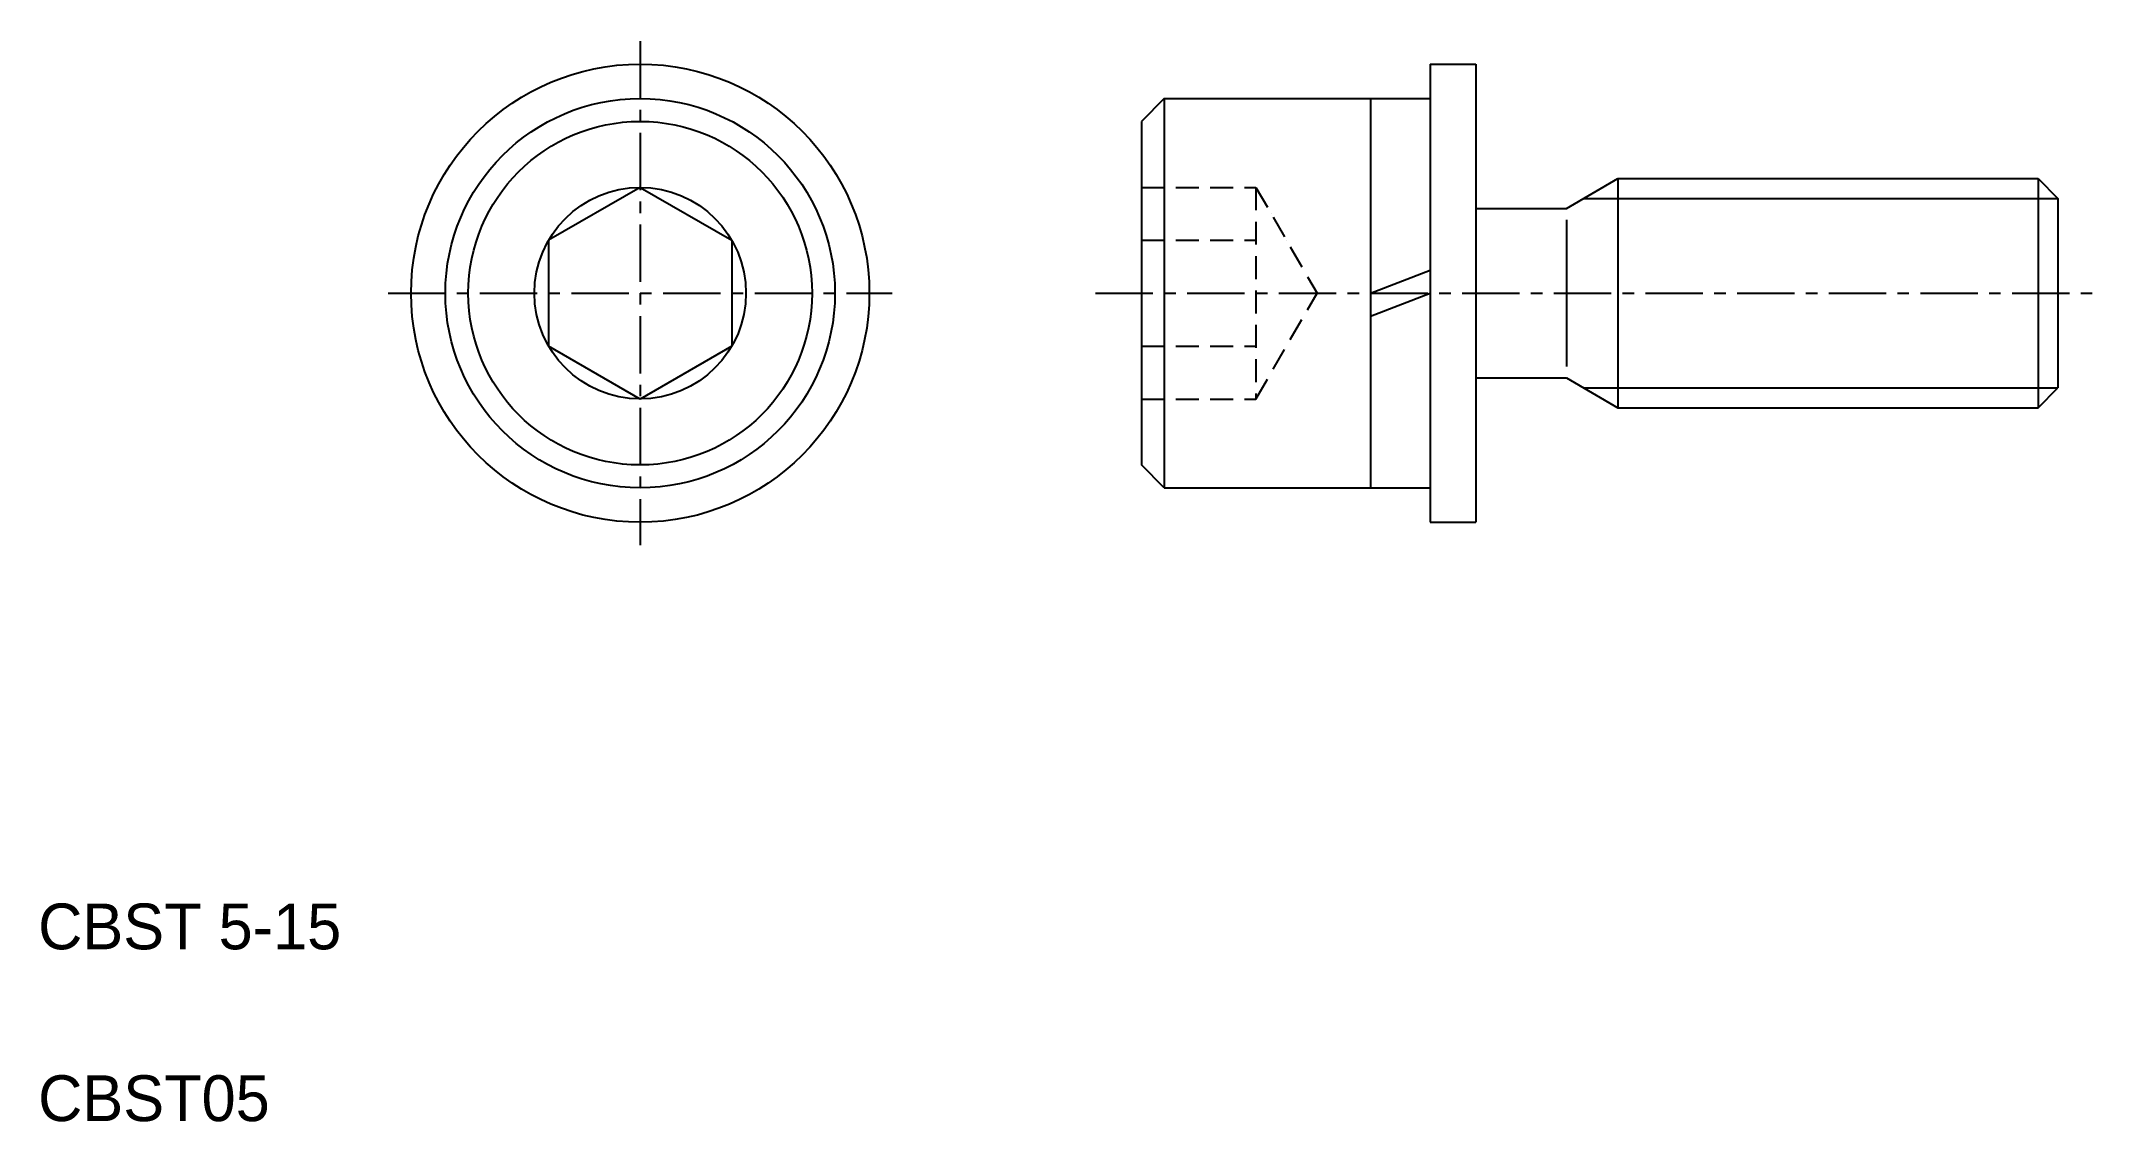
# Model space of a CAD drawing. Extents: x 2.6 to 47.6, y 2.5 to 26.1.
import ezdxf

# ---------------------------------------------------------------- set-up
doc = ezdxf.new("R2010")
doc.units = 0
doc.linetypes.add('CENTER', pattern=[2, 1.25, -0.25, 0.25, -0.25])
doc.linetypes.add('DASHED', pattern=[0.75, 0.5, -0.25])
doc.layers.get('0').update_dxf_attribs({"linetype": 'CONTINUOUS'})
doc.layers.add('CENTER', color=1, linetype='CENTER')

msp = doc.modelspace()

# ---------------------------------------------------------------- linework, layer by layer
at = {"color": 7, "linetype": 'CONTINUOUS'}
for p, q in [((32.874, 25.573), (32.874, 15.573)), ((32.874, 25.573), (33.874, 25.573)), ((33.874, 25.573), (33.874, 15.573)), ((27.074, 24.823), (26.574, 24.323)), ((27.074, 24.823), (32.874, 24.823)), ((27.074, 24.823), (27.074, 16.323)), ((31.574, 24.823), (31.574, 16.323)), ((26.574, 24.323), (26.574, 16.823)), ((35.848, 22.423), (36.974, 23.073)), ((36.974, 23.073), (46.141, 23.073)), ((36.974, 23.073), (36.974, 18.073)), ((36.974, 23.073), (36.974, 18.073)), ((46.141, 23.073), (46.141, 18.073)), ((46.141, 23.073), (46.574, 22.64)), ((15.637, 22.882), (13.637, 21.727)), ((15.637, 22.882), (17.637, 21.727)), ((46.574, 22.64), (46.574, 18.506)), ((33.874, 22.423), (35.848, 22.423)), ((35.848, 22.173), (35.848, 18.973)), ((13.637, 21.727), (13.637, 19.418)), ((17.637, 21.727), (17.637, 19.418)), ((31.574, 20.573), (32.874, 21.073)), ((31.574, 20.073), (32.874, 20.573)), ((15.637, 18.263), (13.637, 19.418)), ((17.637, 19.418), (15.637, 18.263)), ((33.874, 18.723), (35.848, 18.723)), ((35.848, 18.723), (36.974, 18.073)), ((46.141, 18.073), (46.574, 18.506)), ((36.974, 18.073), (46.141, 18.073)), ((27.074, 16.323), (26.574, 16.823)), ((27.074, 16.323), (32.874, 16.323)), ((32.874, 15.573), (33.874, 15.573))]:
    msp.add_line(p, q, dxfattribs=at)
at = {"color": 3, "linetype": 'DASHED'}
for p, q in [((26.574, 22.882), (29.074, 22.882)), ((29.074, 22.882), (30.407, 20.573)), ((29.074, 22.882), (29.074, 18.263)), ((29.407, 22.305), (29.407, 22.305)), ((26.574, 21.727), (29.074, 21.727)), ((29.74, 21.727), (29.74, 21.727)), ((29.074, 18.263), (30.407, 20.573)), ((26.574, 19.418), (29.074, 19.418)), ((26.574, 18.263), (29.074, 18.263))]:
    msp.add_line(p, q, dxfattribs=at)
at = {"color": 3, "linetype": 'CONTINUOUS'}
for p, q in [((36.224, 22.64), (46.574, 22.64)), ((36.224, 18.506), (46.574, 18.506))]:
    msp.add_line(p, q, dxfattribs=at)
at = {"color": 7, "linetype": 'CONTINUOUS'}
for radius in [5, 4.25, 3.75, 2.309]:
    msp.add_circle((15.637, 20.573), radius, dxfattribs=at)
at = {"layer": 'CENTER', "color": 1, "linetype": 'CENTER'}
for p, q in [((15.637, 26.073), (15.637, 15.073)), ((10.137, 20.573), (21.137, 20.573)), ((25.574, 20.573), (47.574, 20.573))]:
    msp.add_line(p, q, dxfattribs=at)

# ---------------------------------------------------------------- texts
at = {"color": 7, "linetype": 'CONTINUOUS'}
for s, p in [('CBST 5-15', (2.5, 6.25)), ('CBST05', (2.5, 2.5))]:
    msp.add_text(s, height=1, dxfattribs=at).set_placement(p)

doc.saveas('drawing.dxf')
